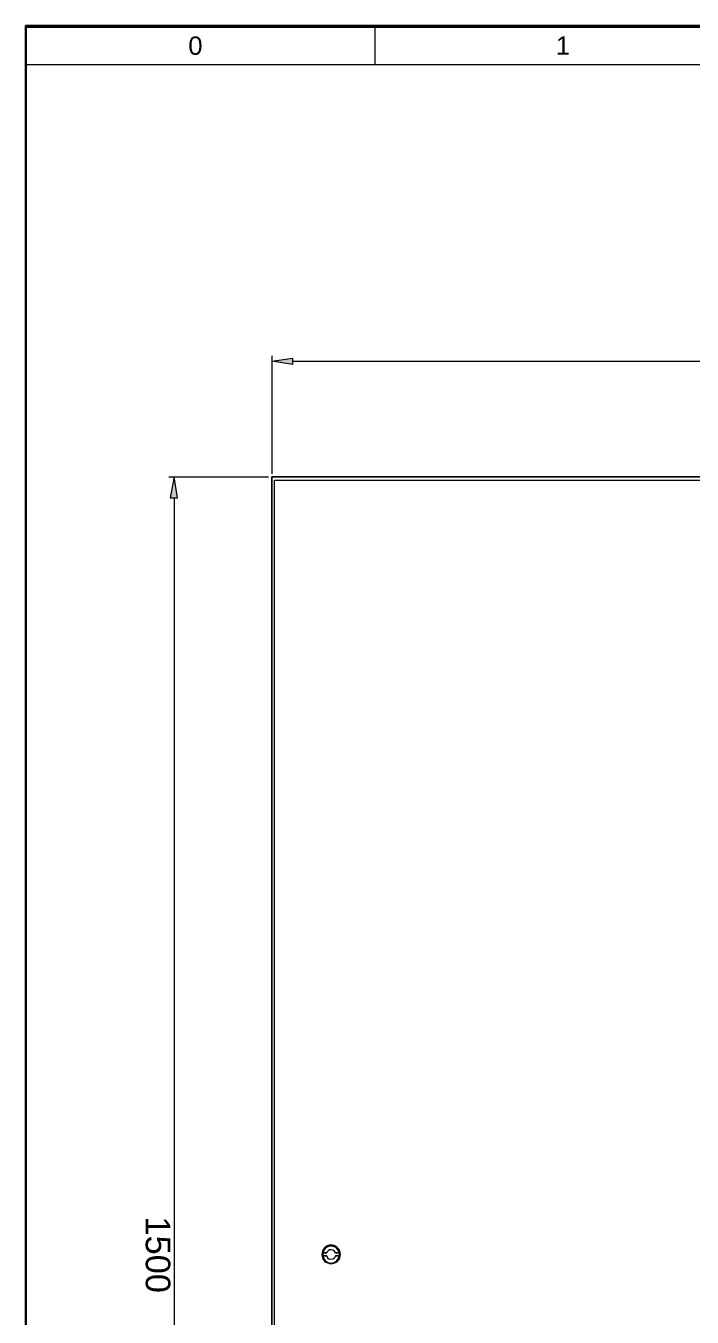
# Model space of a CAD drawing. Header units: millimetres. Extents: x 1004 to 59588, y 686 to 38112.
# Drawn here: x 15597 to 16316, y 2288 to 3680 of the extents above; entities that cross this region are included whole.
import ezdxf

# ---------------------------------------------------------------- set-up
doc = ezdxf.new("R2010")
doc.units = ezdxf.units.MM
doc.layers.add('PDF14_Geometry', color=7, linetype='Continuous')
doc.layers.add('PDF14_Text', color=7, linetype='Continuous')
doc.styles.add('PDF Arial', font='arial.ttf')

msp = doc.modelspace()

# ---------------------------------------------------------------- hatches: boundary and pattern name
at = {"layer": 'PDF14_Geometry', "transparency": 33554559}
for points in [[(15884.96, 3322.23), (15884.96, 3315.17), (15862.61, 3318.7), (15862.61, 3318.7)], [(15753.2, 3171.64), (15760.85, 3171.64), (15757.32, 3193.99), (15757.32, 3193.99)]]:
    msp.add_hatch(color=256, dxfattribs=at).paths.add_polyline_path(points)

# ---------------------------------------------------------------- linework, layer by layer
at = {"layer": 'PDF14_Geometry', "lineweight": 25}
for points in [[(19612.02, 3680.46), (15597.32, 3680.46), (15597.32, 921.05), (19612.02, 921.05)], [(15597.32, 921.05), (15597.32, 3680.46)], [(19612.02, 3679.28), (15597.32, 3679.28)]]:
    msp.add_lwpolyline(points, close=True, dxfattribs=at)
at = {"layer": 'PDF14_Geometry', "lineweight": 13}
for points in [[(15973.79, 3679.28), (15973.79, 3638.7)], [(15597.32, 3638.7), (19612.02, 3638.7)]]:
    msp.add_lwpolyline(points, dxfattribs=at)
at = {"layer": 'PDF14_Geometry', "lineweight": 0}
for points in [[(15862.61, 3324.58), (15862.61, 3197.52)], [(15884.96, 3318.7), (16957.9, 3318.7)], [(15751.43, 3193.99), (15859.08, 3193.99)], [(15757.32, 3171.64), (15757.32, 1539.28)]]:
    msp.add_lwpolyline(points, dxfattribs=at)
for points in [[(15884.96, 3322.23), (15884.96, 3315.17), (15862.61, 3318.7)], [(15753.2, 3171.64), (15760.85, 3171.64), (15757.32, 3193.99)], [(16980.26, 1405.17), (16980.26, 1516.93), (15862.61, 1516.93), (15862.61, 3193.99), (16980.26, 3193.99), (15862.61, 3193.99), (15862.61, 1516.93), (15862.61, 1405.17)], [(16976.73, 1521.64), (15865.55, 1521.64), (15865.55, 3190.46), (16976.73, 3190.46)], [(15922.02, 2357.52), (15917.9, 2357.52)], [(15922.02, 2357.52), (15917.9, 2357.52)], [(15922.02, 2353.99), (15917.9, 2353.99)], [(15922.02, 2353.99), (15917.9, 2353.99)], [(15935.55, 2357.52), (15931.43, 2357.52)], [(15935.55, 2357.52), (15931.43, 2357.52)], [(15935.55, 2353.99), (15931.43, 2353.99)], [(15935.55, 2353.99), (15931.43, 2353.99)]]:
    msp.add_lwpolyline(points, close=True, dxfattribs=at)
for points in [[(15926.73, 2365.75), (15920.85, 2365.75), (15916.73, 2361.05), (15916.73, 2355.75)], [(15926.73, 2365.75), (15920.85, 2365.75), (15916.73, 2361.05), (15916.73, 2355.75)], [(15926.73, 2365.75), (15920.85, 2365.75), (15916.73, 2361.05), (15916.73, 2355.75)], [(15926.73, 2365.75), (15920.85, 2365.75), (15916.73, 2361.05), (15916.73, 2355.75)], [(15916.73, 2355.75), (15916.73, 2349.87), (15920.85, 2345.75), (15926.73, 2345.75)], [(15916.73, 2355.75), (15916.73, 2349.87), (15920.85, 2345.75), (15926.73, 2345.75)], [(15916.73, 2355.75), (15916.73, 2349.87), (15920.85, 2345.75), (15926.73, 2345.75)], [(15916.73, 2355.75), (15916.73, 2349.87), (15920.85, 2345.75), (15926.73, 2345.75)], [(15926.73, 2364.58), (15921.43, 2364.58), (15917.9, 2360.46), (15917.9, 2355.75)], [(15926.73, 2364.58), (15921.43, 2364.58), (15917.9, 2360.46), (15917.9, 2355.75)], [(15926.73, 2364.58), (15921.43, 2364.58), (15917.9, 2360.46), (15917.9, 2355.75)], [(15926.73, 2364.58), (15921.43, 2364.58), (15917.9, 2360.46), (15917.9, 2355.75)], [(15917.9, 2355.75), (15917.9, 2350.46), (15921.43, 2346.34), (15926.73, 2346.34)], [(15917.9, 2355.75), (15917.9, 2350.46), (15921.43, 2346.34), (15926.73, 2346.34)], [(15917.9, 2355.75), (15917.9, 2350.46), (15921.43, 2346.34), (15926.73, 2346.34)], [(15917.9, 2355.75), (15917.9, 2350.46), (15921.43, 2346.34), (15926.73, 2346.34)], [(15924.96, 2360.46), (15923.2, 2359.87), (15922.61, 2358.7), (15922.02, 2357.52)], [(15924.96, 2360.46), (15923.2, 2359.87), (15922.61, 2358.7), (15922.02, 2357.52)], [(15924.96, 2360.46), (15923.2, 2359.87), (15922.61, 2358.7), (15922.02, 2357.52)], [(15924.96, 2360.46), (15923.2, 2359.87), (15922.61, 2358.7), (15922.02, 2357.52)], [(15922.02, 2353.99), (15922.61, 2351.05), (15925.55, 2349.87), (15928.49, 2351.05)], [(15922.02, 2353.99), (15922.61, 2351.05), (15925.55, 2349.87), (15928.49, 2351.05)], [(15922.02, 2353.99), (15922.61, 2351.05), (15925.55, 2349.87), (15928.49, 2351.05)], [(15922.02, 2353.99), (15922.61, 2351.05), (15925.55, 2349.87), (15928.49, 2351.05)], [(15931.43, 2357.52), (15930.26, 2359.87), (15927.32, 2361.05), (15924.96, 2360.46)], [(15931.43, 2357.52), (15930.26, 2359.87), (15927.32, 2361.05), (15924.96, 2360.46)], [(15931.43, 2357.52), (15930.26, 2359.87), (15927.32, 2361.05), (15924.96, 2360.46)], [(15931.43, 2357.52), (15930.26, 2359.87), (15927.32, 2361.05), (15924.96, 2360.46)], [(15936.73, 2355.75), (15936.73, 2361.05), (15932.02, 2365.75), (15926.73, 2365.75)], [(15936.73, 2355.75), (15936.73, 2361.05), (15932.02, 2365.75), (15926.73, 2365.75)], [(15936.73, 2355.75), (15936.73, 2361.05), (15932.02, 2365.75), (15926.73, 2365.75)], [(15936.73, 2355.75), (15936.73, 2361.05), (15932.02, 2365.75), (15926.73, 2365.75)], [(15935.55, 2355.75), (15935.55, 2360.46), (15931.43, 2364.58), (15926.73, 2364.58)], [(15935.55, 2355.75), (15935.55, 2360.46), (15931.43, 2364.58), (15926.73, 2364.58)], [(15935.55, 2355.75), (15935.55, 2360.46), (15931.43, 2364.58), (15926.73, 2364.58)], [(15935.55, 2355.75), (15935.55, 2360.46), (15931.43, 2364.58), (15926.73, 2364.58)], [(15926.73, 2345.75), (15932.02, 2345.75), (15936.73, 2349.87), (15936.73, 2355.75)], [(15926.73, 2346.34), (15931.43, 2346.34), (15935.55, 2350.46), (15935.55, 2355.75)], [(15926.73, 2345.75), (15932.02, 2345.75), (15936.73, 2349.87), (15936.73, 2355.75)], [(15926.73, 2346.34), (15931.43, 2346.34), (15935.55, 2350.46), (15935.55, 2355.75)], [(15926.73, 2345.75), (15932.02, 2345.75), (15936.73, 2349.87), (15936.73, 2355.75)], [(15926.73, 2346.34), (15931.43, 2346.34), (15935.55, 2350.46), (15935.55, 2355.75)], [(15926.73, 2345.75), (15932.02, 2345.75), (15936.73, 2349.87), (15936.73, 2355.75)], [(15926.73, 2346.34), (15931.43, 2346.34), (15935.55, 2350.46), (15935.55, 2355.75)], [(15928.49, 2351.05), (15929.67, 2351.05), (15930.85, 2352.23), (15931.43, 2353.99)], [(15928.49, 2351.05), (15929.67, 2351.05), (15930.85, 2352.23), (15931.43, 2353.99)], [(15928.49, 2351.05), (15929.67, 2351.05), (15930.85, 2352.23), (15931.43, 2353.99)], [(15928.49, 2351.05), (15929.67, 2351.05), (15930.85, 2352.23), (15931.43, 2353.99)]]:
    msp.add_open_spline(points, degree=3, dxfattribs=at)

# ---------------------------------------------------------------- texts
at = {"layer": 'PDF14_Text', "char_height": 19.79, "attachment_point": 7, "style": 'PDF Arial'}
for s, insert in [('0', (15772.61, 3648.87)), ('1', (16169.08, 3649.28))]:
    msp.add_mtext(s, dxfattribs=dict(at, insert=insert))
at = {"layer": 'PDF14_Text', "insert": (15726.3, 2396.58), "char_height": 26.527, "attachment_point": 7, "rotation": 270, "style": 'PDF Arial'}
msp.add_mtext('1500', dxfattribs=at)

doc.saveas('drawing.dxf')
